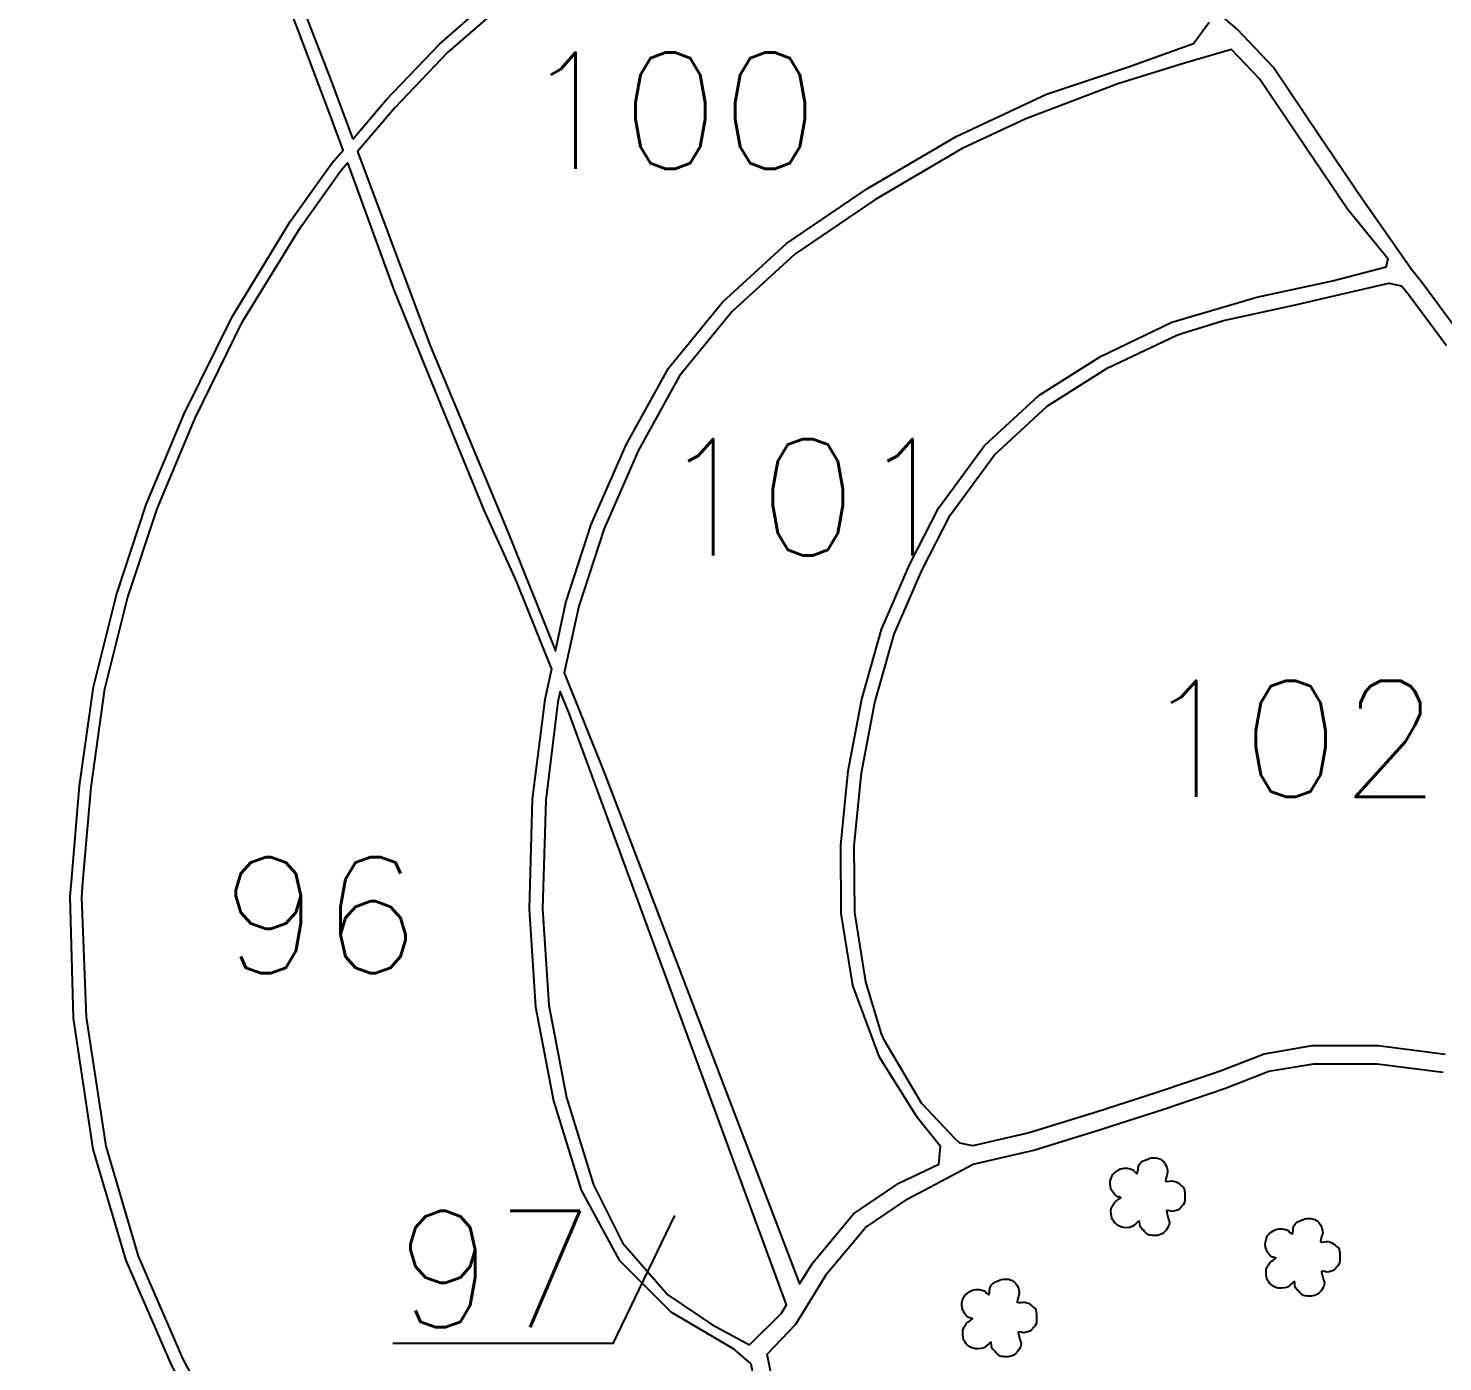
# Model space of a CAD drawing. Extents: x 730929 to 735129, y 7820181 to 7826121.
# Drawn here: x 732681.9 to 732998.2, y 7821534.7 to 7821832.9 of the extents above; entities that cross this region are included whole.
import ezdxf

# ---------------------------------------------------------------- set-up
doc = ezdxf.new("R2010")
doc.units = 0
doc.header["$MEASUREMENT"] = 0
doc.linetypes.add('CONTINUO', pattern=[0])
doc.linetypes.add('LIN0', pattern=[0])
for name, color, linetype in [('0114000475095', 5, 'Continuous'), ('0114000475096', 5, 'Continuous'), ('0114000475097', 5, 'Continuous'), ('0114000475099', 5, 'Continuous'), ('0114000475100', 5, 'Continuous'), ('0114000475101', 5, 'Continuous'), ('0114000475102', 5, 'Continuous'), ('RESERVA', 3, 'Continuous'), ('SIMBOLO ARVORE', 118, 'Continuous'), ('TEXTO_NUN_TAL', 7, 'Continuous')]:
    doc.layers.add(name, color=color, linetype=linetype)
doc.styles.add('Simplex', font='simplex.shx')

msp = doc.modelspace()

# ---------------------------------------------------------------- linework, layer by layer
at = {"layer": '0114000475095', "linetype": 'CONTINUO', "flags": 128}
msp.add_lwpolyline([(732749.52, 7821813.31), (732741.89, 7821833.49), (732726.16, 7821872.62), (732718.74, 7821890.83), (732706.1, 7821873.65), (732686.94, 7821846.78), (732664.31, 7821813.5), (732645.6, 7821783.05), (732629.12, 7821752.38), (732614.27, 7821722.09), (732604.81, 7821689.39), (732600.86, 7821656.3), (732602.75, 7821628.75), (732608.35, 7821597.55), (732618.68, 7821559.73), (732630.61, 7821528.31), (732643.61, 7821502.77), (732660.38, 7821479.28), (732679.71, 7821459.12), (732699.5, 7821446.99), (732716.75, 7821442.05), (732738.38, 7821435.86), (732760.34, 7821430.46), (732769.49, 7821430.61), (732779.76, 7821438.79), (732793.36, 7821455.38), (732806.69, 7821473.76), (732811.55, 7821482.3), (732811.24, 7821483.5), (732809.16, 7821484.85), (732795.54, 7821484.81), (732771.51, 7821484.5), (732751.13, 7821487.26), (732736.73, 7821496.49), (732725.28, 7821512.75), (732713.92, 7821533.97), (732703.79, 7821557.28), (732696.44, 7821582.21), (732692.01, 7821611.49), (732691.31, 7821638.7), (732691.55, 7821642.04), (732693.36, 7821663.47), (732696.48, 7821685.65), (732701.62, 7821706.2), (732708.26, 7821726.36), (732716.77, 7821746.64), (732727.49, 7821768.39), (732740.5, 7821789.68), (732749.82, 7821802.75), (732752.3, 7821805.63)], close=True, dxfattribs=at)
at = {"layer": '0114000475096', "linetype": 'CONTINUO', "flags": 128}
msp.add_lwpolyline([(732814.05, 7821557.41), (732825.57, 7821545.82), (732839.35, 7821537.72), (732843.44, 7821534.21), (732844.14, 7821530.79), (732840.89, 7821527.13), (732833.12, 7821513.47), (732825.42, 7821501.53), (732819.44, 7821492.49), (732812.7, 7821488.3), (732808.43, 7821488.3), (732794.69, 7821487.86), (732778.22, 7821487.53), (732775.69, 7821487.67), (732771.69, 7821487.43), (732752.17, 7821490.08), (732738.8, 7821498.65), (732727.78, 7821514.29), (732716.56, 7821535.25), (732706.55, 7821558.28), (732699.31, 7821582.85), (732694.94, 7821611.75), (732693.9, 7821638.51), (732694.14, 7821641.84), (732695.95, 7821663.18), (732699.04, 7821685.15), (732704.12, 7821705.47), (732710.7, 7821725.45), (732719.13, 7821745.56), (732729.77, 7821767.14), (732742.67, 7821788.24), (732751.87, 7821801.14), (732753.32, 7821802.82), (732763.69, 7821774.21), (732771.48, 7821755.14), (732783.79, 7821725.11), (732790.92, 7821709.41), (732798.87, 7821689.56), (732797.4, 7821682.78), (732794.61, 7821660.52), (732793.87, 7821635.89), (732795.31, 7821614.04), (732799.31, 7821593.03), (732805.56, 7821573.07)], close=True, dxfattribs=at)
at = {"layer": '0114000475097'}
msp.add_lwpolyline([(732802.75, 7821679.85), (732800.85, 7821684.6), (732800.35, 7821682.27), (732797.6, 7821660.29), (732796.86, 7821635.94), (732798.28, 7821614.42), (732802.22, 7821593.75), (732808.32, 7821574.24), (732814.78, 7821561.28), (732824.9, 7821549.64), (732834.76, 7821542.98), (732843.17, 7821538.44), (732850.34, 7821545.54), (732851.48, 7821547.38)], close=True, dxfattribs=at)
at = {"layer": '0114000475099', "linetype": 'CONTINUO', "flags": 128}
msp.add_lwpolyline([(732754.46, 7821808.14), (732761.96, 7821816.87), (732773.86, 7821829.36), (732787.44, 7821841.28), (732802.39, 7821853.34), (732819.44, 7821863.78), (732838.35, 7821872.59), (732853.4, 7821879.19), (732859.92, 7821883.77), (732843.78, 7821891.52), (732825.48, 7821900.01), (732806.65, 7821910.09), (732788.23, 7821920.73), (732782.41, 7821923.85), (732776.72, 7821921.79), (732756.95, 7821915.15), (732746.99, 7821911.62), (732734.5, 7821905.41), (732720.88, 7821893.24), (732732.16, 7821865.22), (732737, 7821853.81), (732749.45, 7821821.5)], close=True, dxfattribs=at)
at = {"layer": '0114000475100'}
msp.add_lwpolyline([(732789.11, 7821839.29), (732775.67, 7821827.49), (732763.89, 7821815.13), (732755.5, 7821805.36), (732771.73, 7821762.08), (732789.11, 7821720.28), (732799.76, 7821693.69), (732802.09, 7821704.45), (732807.79, 7821721.91), (732815.59, 7821739.74), (732825.06, 7821756.87), (732837.14, 7821771.64), (732851.46, 7821784.77), (732869.58, 7821797.09), (732889.36, 7821808.69), (732909.55, 7821818.14), (732927.88, 7821824.25), (732942.48, 7821829.48), (732945.94, 7821834.26)], dxfattribs=at)
at = {"layer": '0114000475101'}
msp.add_lwpolyline([(732904.94, 7821812.68), (732890.75, 7821806.04), (732871.18, 7821794.56), (732853.32, 7821782.42), (732839.32, 7821769.58), (732827.55, 7821755.18), (732818.28, 7821738.41), (732810.59, 7821720.84), (732804.98, 7821703.67), (732801.75, 7821688.73), (732810.68, 7821666.45), (732854.38, 7821552.08), (732857.3, 7821556.8), (732866.39, 7821567.72), (732876.57, 7821574.59), (732885.49, 7821578.83), (732885.88, 7821582.83), (732880.72, 7821589.18), (732872.27, 7821602.8), (732866.24, 7821618.82), (732863.7, 7821634.92), (732863.57, 7821650.21), (732865.23, 7821666.84), (732868.26, 7821682.84), (732872.68, 7821698.41), (732878.98, 7821712.89), (732885.43, 7821725.58), (732895.68, 7821739.57), (732907.9, 7821750.8), (732921.65, 7821759.51), (732937.62, 7821767.14), (732956.61, 7821772.78), (732973.56, 7821776.41), (732985.52, 7821779.56), (732985.99, 7821781.25), (732976.85, 7821792.47), (732967.38, 7821806.46), (732957.21, 7821821.59), (732950.96, 7821828.18), (732940.4, 7821825.14), (732925.5, 7821820.46)], close=True, dxfattribs=at)
at = {"layer": '0114000475102'}
msp.add_lwpolyline([(732998.7, 7821603.41), (732983.76, 7821605.33), (732968.92, 7821605.33), (732958.23, 7821603.49), (732948.24, 7821599.59), (732934.57, 7821594.94), (732920.49, 7821590.38), (732905.7, 7821585.86), (732893.12, 7821582.96), (732890.23, 7821583.57), (732889.12, 7821584.58), (732881.66, 7821592.53), (732873.36, 7821606.49), (732872.67, 7821607.98), (732869.19, 7821619.6), (732866.73, 7821635.17), (732866.6, 7821650.07), (732868.23, 7821666.4), (732871.21, 7821682.14), (732875.54, 7821697.39), (732881.73, 7821711.6), (732888.02, 7821723.99), (732897.95, 7821737.54), (732909.75, 7821748.38), (732923.11, 7821756.85), (732938.71, 7821764.3), (732940.08, 7821764.71), (732949.12, 7821767.52), (732964.61, 7821770.89), (732976.43, 7821773.69), (732986.16, 7821775.88), (732988.99, 7821775.3), (732990.46, 7821773.52), (732999, 7821761.94)], dxfattribs=at)
at = {"layer": 'RESERVA', "flags": 128}
for points in [[(733002.25, 7821764.27), (732993.61, 7821775.98), (732991.17, 7821778.95), (732980.06, 7821794.86), (732970.69, 7821808.7), (732960.34, 7821824.1), (732952.18, 7821832.7), (732931.78, 7821850.19), (732913.98, 7821860.48), (732894.79, 7821870.76), (732874.97, 7821880.42), (732867.81, 7821884.43), (732845.48, 7821895.14), (732827.26, 7821903.59), (732808.6, 7821913.58), (732790.18, 7821924.22), (732782.72, 7821928.22), (732720.48, 7821965.45), (732705.89, 7821970.2), (732699.14, 7821973.41), (732691.66, 7821977.21), (732681.69, 7821985.28), (732666.09, 7821998.54), (732649.69, 7822010.69)], [(732848.45, 7821529.62), (732847.09, 7821536.35), (732853.5, 7821543.03), (732860.55, 7821554.45), (732869.1, 7821564.72), (732878.56, 7821571.1), (732893.15, 7821578.86), (732906.74, 7821581.99), (732921.69, 7821586.57), (732935.83, 7821591.14), (732949.61, 7821595.83), (732959.31, 7821599.62), (732969.26, 7821601.33), (732983.5, 7821601.33), (732998.28, 7821599.43)]]:
    msp.add_lwpolyline(points, dxfattribs=at)
at = {"layer": 'SIMBOLO ARVORE', "linetype": 'LIN0', "elevation": 716.76, "flags": 128}
for points in [[(732930.26, 7821566.16), (732929.81, 7821565.76), (732929.31, 7821565.32), (732928.76, 7821564.9), (732928.12, 7821564.72), (732927.47, 7821564.65), (732926.85, 7821564.68), (732926.34, 7821564.79), (732925.89, 7821564.97), (732925.49, 7821565.21), (732925.12, 7821565.49), (732924.79, 7821565.81), (732924.53, 7821566.15), (732924.34, 7821566.48), (732924.21, 7821566.84), (732924.13, 7821567.24), (732924.04, 7821567.77), (732924, 7821568.32), (732924.02, 7821568.85), (732924.15, 7821569.23), (732924.33, 7821569.57), (732924.54, 7821569.86), (732924.69, 7821570.12), (732924.87, 7821570.37), (732925.09, 7821570.61), (732925.51, 7821570.88), (732925.9, 7821571.14), (732926.19, 7821571.35), (732926.06, 7821571.44), (732925.81, 7821571.51), (732925.49, 7821571.58), (732925.26, 7821571.71), (732925.04, 7821571.9), (732924.8, 7821572.15), (732924.5, 7821572.52), (732924.22, 7821572.95), (732923.99, 7821573.42), (732923.86, 7821573.91), (732923.81, 7821574.42), (732923.84, 7821574.95), (732923.99, 7821575.52), (732924.19, 7821576.06), (732924.43, 7821576.53), (732924.6, 7821576.78), (732924.8, 7821576.95), (732925.04, 7821577.1), (732925.38, 7821577.35), (732925.76, 7821577.58), (732926.16, 7821577.79), (732926.56, 7821577.89), (732926.96, 7821577.94), (732927.34, 7821577.94), (732927.68, 7821577.93), (732927.99, 7821577.88), (732928.28, 7821577.81), (732928.54, 7821577.73), (732928.78, 7821577.61), (732929.03, 7821577.47), (732929.32, 7821577.14), (732929.6, 7821576.87), (732929.84, 7821576.74), (732929.96, 7821577.11), (732930.04, 7821577.61), (732930.09, 7821578.13), (732930.14, 7821578.35), (732930.2, 7821578.53), (732930.29, 7821578.68), (732930.46, 7821578.95), (732930.66, 7821579.22), (732930.9, 7821579.46), (732931.19, 7821579.59), (732931.5, 7821579.7), (732931.81, 7821579.79), (732932.1, 7821579.93), (732932.4, 7821580.07), (732932.7, 7821580.18), (732933.02, 7821580.24), (732933.36, 7821580.27), (732933.69, 7821580.27), (732934.02, 7821580.26), (732934.33, 7821580.21), (732934.63, 7821580.14), (732934.91, 7821580.03), (732935.17, 7821579.9), (732935.4, 7821579.73), (732935.61, 7821579.56), (732935.79, 7821579.36), (732935.97, 7821579.12), (732936.15, 7821578.82), (732936.32, 7821578.49), (732936.47, 7821578.14), (732936.58, 7821577.82), (732936.65, 7821577.47), (732936.66, 7821577.04), (732936.46, 7821576.35), (732936.28, 7821575.67), (732936.21, 7821575.1), (732936.56, 7821575), (732937.04, 7821575.03), (732937.57, 7821575.12), (732937.97, 7821575.07), (732938.34, 7821574.99), (732938.7, 7821574.85), (732939.08, 7821574.59), (732939.44, 7821574.3), (732939.77, 7821574), (732940.01, 7821573.87), (732940.21, 7821573.67), (732940.36, 7821573.33), (732940.48, 7821572.49), (732940.53, 7821571.55), (732940.52, 7821570.65), (732940.36, 7821570.13), (732940.13, 7821569.75), (732939.86, 7821569.45), (732939.61, 7821569.13), (732939.32, 7821568.87), (732938.99, 7821568.65), (732938.55, 7821568.47), (732938.08, 7821568.35), (732937.61, 7821568.28), (732937.11, 7821568.41), (732936.68, 7821568.49), (732936.4, 7821568.38), (732936.55, 7821567.64), (732936.8, 7821566.75), (732937.05, 7821565.88), (732937.03, 7821565.43), (732936.92, 7821565.09), (732936.75, 7821564.81), (732936.54, 7821564.45), (732936.3, 7821564.11), (732936.03, 7821563.79), (732935.78, 7821563.54), (732935.52, 7821563.33), (732935.23, 7821563.16), (732934.87, 7821563.03), (732934.49, 7821562.93), (732934.1, 7821562.88), (732933.71, 7821562.87), (732933.33, 7821562.9), (732932.98, 7821562.95), (732932.68, 7821562.98), (732932.41, 7821563.05), (732932.13, 7821563.19), (732931.8, 7821563.46), (732931.48, 7821563.79), (732931.17, 7821564.13), (732930.91, 7821564.4), (732930.69, 7821564.68), (732930.51, 7821564.99), (732930.46, 7821565.46), (732930.4, 7821565.91), (732930.31, 7821566.29), (732930.31, 7821566.29)], [(732964.93, 7821552.6), (732964.48, 7821552.21), (732963.98, 7821551.76), (732963.43, 7821551.34), (732962.79, 7821551.17), (732962.14, 7821551.1), (732961.52, 7821551.12), (732961.01, 7821551.23), (732960.56, 7821551.41), (732960.16, 7821551.65), (732959.79, 7821551.93), (732959.46, 7821552.25), (732959.19, 7821552.6), (732959.01, 7821552.92), (732958.88, 7821553.28), (732958.8, 7821553.68), (732958.71, 7821554.22), (732958.67, 7821554.76), (732958.69, 7821555.29), (732958.82, 7821555.68), (732959, 7821556.01), (732959.21, 7821556.3), (732959.36, 7821556.57), (732959.54, 7821556.81), (732959.76, 7821557.05), (732960.18, 7821557.33), (732960.57, 7821557.58), (732960.86, 7821557.8), (732960.73, 7821557.89), (732960.48, 7821557.95), (732960.16, 7821558.02), (732959.93, 7821558.15), (732959.7, 7821558.34), (732959.47, 7821558.59), (732959.17, 7821558.96), (732958.89, 7821559.39), (732958.66, 7821559.87), (732958.53, 7821560.36), (732958.48, 7821560.87), (732958.51, 7821561.39), (732958.66, 7821561.97), (732958.86, 7821562.51), (732959.1, 7821562.98), (732959.27, 7821563.22), (732959.47, 7821563.4), (732959.71, 7821563.54), (732960.05, 7821563.79), (732960.43, 7821564.03), (732960.83, 7821564.23), (732961.23, 7821564.33), (732961.63, 7821564.38), (732962.01, 7821564.39), (732962.35, 7821564.37), (732962.66, 7821564.32), (732962.95, 7821564.25), (732963.21, 7821564.17), (732963.45, 7821564.06), (732963.69, 7821563.91), (732963.99, 7821563.58), (732964.27, 7821563.31), (732964.51, 7821563.18), (732964.63, 7821563.55), (732964.7, 7821564.05), (732964.76, 7821564.57), (732964.81, 7821564.8), (732964.87, 7821564.97), (732964.96, 7821565.13), (732965.13, 7821565.39), (732965.33, 7821565.66), (732965.57, 7821565.9), (732965.86, 7821566.03), (732966.16, 7821566.14), (732966.48, 7821566.23), (732966.77, 7821566.37), (732967.06, 7821566.51), (732967.37, 7821566.63), (732967.69, 7821566.69), (732968.03, 7821566.71), (732968.36, 7821566.72), (732968.69, 7821566.7), (732969, 7821566.65), (732969.3, 7821566.58), (732969.58, 7821566.47), (732969.83, 7821566.34), (732970.07, 7821566.18), (732970.27, 7821566), (732970.46, 7821565.8), (732970.64, 7821565.56), (732970.82, 7821565.26), (732970.99, 7821564.93), (732971.13, 7821564.58), (732971.25, 7821564.27), (732971.32, 7821563.91), (732971.33, 7821563.49), (732971.13, 7821562.79), (732970.95, 7821562.11), (732970.88, 7821561.54), (732971.23, 7821561.44), (732971.71, 7821561.47), (732972.24, 7821561.56), (732972.64, 7821561.52), (732973.01, 7821561.43), (732973.37, 7821561.29), (732973.75, 7821561.04), (732974.11, 7821560.74), (732974.44, 7821560.45), (732974.68, 7821560.31), (732974.88, 7821560.11), (732975.03, 7821559.77), (732975.15, 7821558.93), (732975.2, 7821557.99), (732975.19, 7821557.09), (732975.03, 7821556.58), (732974.8, 7821556.19), (732974.53, 7821555.89), (732974.27, 7821555.58), (732973.99, 7821555.31), (732973.65, 7821555.09), (732973.22, 7821554.92), (732972.75, 7821554.79), (732972.28, 7821554.72), (732971.78, 7821554.86), (732971.35, 7821554.93), (732971.07, 7821554.83), (732971.22, 7821554.08), (732971.47, 7821553.2), (732971.72, 7821552.32), (732971.7, 7821551.88), (732971.59, 7821551.54), (732971.42, 7821551.26), (732971.21, 7821550.89), (732970.97, 7821550.55), (732970.7, 7821550.24), (732970.45, 7821549.98), (732970.19, 7821549.77), (732969.9, 7821549.6), (732969.54, 7821549.47), (732969.16, 7821549.38), (732968.77, 7821549.32), (732968.38, 7821549.32), (732968, 7821549.34), (732967.65, 7821549.39), (732967.35, 7821549.42), (732967.08, 7821549.5), (732966.8, 7821549.63), (732966.47, 7821549.91), (732966.15, 7821550.23), (732965.84, 7821550.58), (732965.58, 7821550.85), (732965.36, 7821551.13), (732965.18, 7821551.43), (732965.12, 7821551.9), (732965.07, 7821552.36), (732964.98, 7821552.73), (732964.98, 7821552.73)], [(732897.1, 7821539.04), (732896.65, 7821538.65), (732896.15, 7821538.2), (732895.6, 7821537.78), (732894.96, 7821537.61), (732894.31, 7821537.54), (732893.69, 7821537.56), (732893.18, 7821537.67), (732892.73, 7821537.85), (732892.33, 7821538.09), (732891.95, 7821538.37), (732891.63, 7821538.69), (732891.36, 7821539.04), (732891.18, 7821539.37), (732891.05, 7821539.73), (732890.96, 7821540.13), (732890.88, 7821540.66), (732890.84, 7821541.21), (732890.86, 7821541.73), (732890.99, 7821542.12), (732891.17, 7821542.45), (732891.38, 7821542.75), (732891.53, 7821543.01), (732891.71, 7821543.26), (732891.93, 7821543.49), (732892.35, 7821543.77), (732892.74, 7821544.02), (732893.03, 7821544.24), (732892.9, 7821544.33), (732892.65, 7821544.39), (732892.33, 7821544.46), (732892.1, 7821544.6), (732891.87, 7821544.78), (732891.64, 7821545.03), (732891.34, 7821545.4), (732891.06, 7821545.84), (732890.82, 7821546.31), (732890.7, 7821546.8), (732890.65, 7821547.31), (732890.68, 7821547.83), (732890.83, 7821548.41), (732891.03, 7821548.95), (732891.26, 7821549.42), (732891.44, 7821549.67), (732891.64, 7821549.84), (732891.88, 7821549.99), (732892.22, 7821550.23), (732892.6, 7821550.47), (732893, 7821550.67), (732893.4, 7821550.77), (732893.8, 7821550.82), (732894.18, 7821550.83), (732894.52, 7821550.81), (732894.83, 7821550.77), (732895.12, 7821550.7), (732895.38, 7821550.61), (732895.62, 7821550.5), (732895.86, 7821550.35), (732896.16, 7821550.03), (732896.44, 7821549.75), (732896.68, 7821549.62), (732896.8, 7821550), (732896.87, 7821550.5), (732896.92, 7821551.01), (732896.98, 7821551.24), (732897.04, 7821551.41), (732897.13, 7821551.57), (732897.3, 7821551.84), (732897.5, 7821552.1), (732897.74, 7821552.34), (732898.03, 7821552.48), (732898.33, 7821552.58), (732898.65, 7821552.68), (732898.94, 7821552.82), (732899.23, 7821552.95), (732899.53, 7821553.07), (732899.86, 7821553.13), (732900.2, 7821553.16), (732900.53, 7821553.16), (732900.86, 7821553.14), (732901.17, 7821553.1), (732901.47, 7821553.02), (732901.75, 7821552.92), (732902, 7821552.78), (732902.24, 7821552.62), (732902.44, 7821552.45), (732902.63, 7821552.24), (732902.81, 7821552.01), (732902.99, 7821551.71), (732903.16, 7821551.38), (732903.3, 7821551.02), (732903.42, 7821550.71), (732903.49, 7821550.35), (732903.5, 7821549.93), (732903.3, 7821549.24), (732903.12, 7821548.55), (732903.05, 7821547.98), (732903.4, 7821547.88), (732903.88, 7821547.92), (732904.41, 7821548), (732904.81, 7821547.96), (732905.18, 7821547.87), (732905.54, 7821547.73), (732905.92, 7821547.48), (732906.28, 7821547.19), (732906.6, 7821546.89), (732906.85, 7821546.75), (732907.05, 7821546.56), (732907.19, 7821546.21), (732907.32, 7821545.37), (732907.37, 7821544.43), (732907.35, 7821543.53), (732907.2, 7821543.02), (732906.97, 7821542.63), (732906.7, 7821542.33), (732906.44, 7821542.02), (732906.16, 7821541.75), (732905.82, 7821541.53), (732905.39, 7821541.36), (732904.92, 7821541.24), (732904.45, 7821541.16), (732903.94, 7821541.3), (732903.52, 7821541.37), (732903.24, 7821541.27), (732903.39, 7821540.53), (732903.64, 7821539.64), (732903.89, 7821538.77), (732903.87, 7821538.32), (732903.76, 7821537.98), (732903.59, 7821537.7), (732903.38, 7821537.34), (732903.13, 7821536.99), (732902.87, 7821536.68), (732902.62, 7821536.43), (732902.36, 7821536.22), (732902.07, 7821536.04), (732901.71, 7821535.91), (732901.33, 7821535.82), (732900.94, 7821535.77), (732900.55, 7821535.76), (732900.17, 7821535.78), (732899.81, 7821535.83), (732899.52, 7821535.87), (732899.25, 7821535.94), (732898.97, 7821536.07), (732898.64, 7821536.35), (732898.31, 7821536.68), (732898.01, 7821537.02), (732897.75, 7821537.29), (732897.52, 7821537.57), (732897.35, 7821537.88), (732897.29, 7821538.35), (732897.24, 7821538.8), (732897.15, 7821539.17), (732897.15, 7821539.17)]]:
    msp.add_lwpolyline(points, dxfattribs=at)
at = {"layer": 'TEXTO_NUN_TAL'}
msp.add_lwpolyline([(732826.39, 7821567.34), (732812.6, 7821538.78), (732763.39, 7821538.78)], dxfattribs=at)

# ---------------------------------------------------------------- texts
at = {"layer": 'TEXTO_NUN_TAL', "linetype": 'Continuous', "style": 'Simplex'}
for s, p in [('100', (732792.04, 7821801.47, 716.76)), ('101', (732822.78, 7821715.02, 716.76)), ('102', (732930.76, 7821660.99, 716.76)), ('96', (732725, 7821621.55, 716.76)), ('97', (732764.03, 7821542.38, 716.76))]:
    msp.add_text(s, height=26, dxfattribs=at).set_placement(p)

doc.saveas('drawing.dxf')
